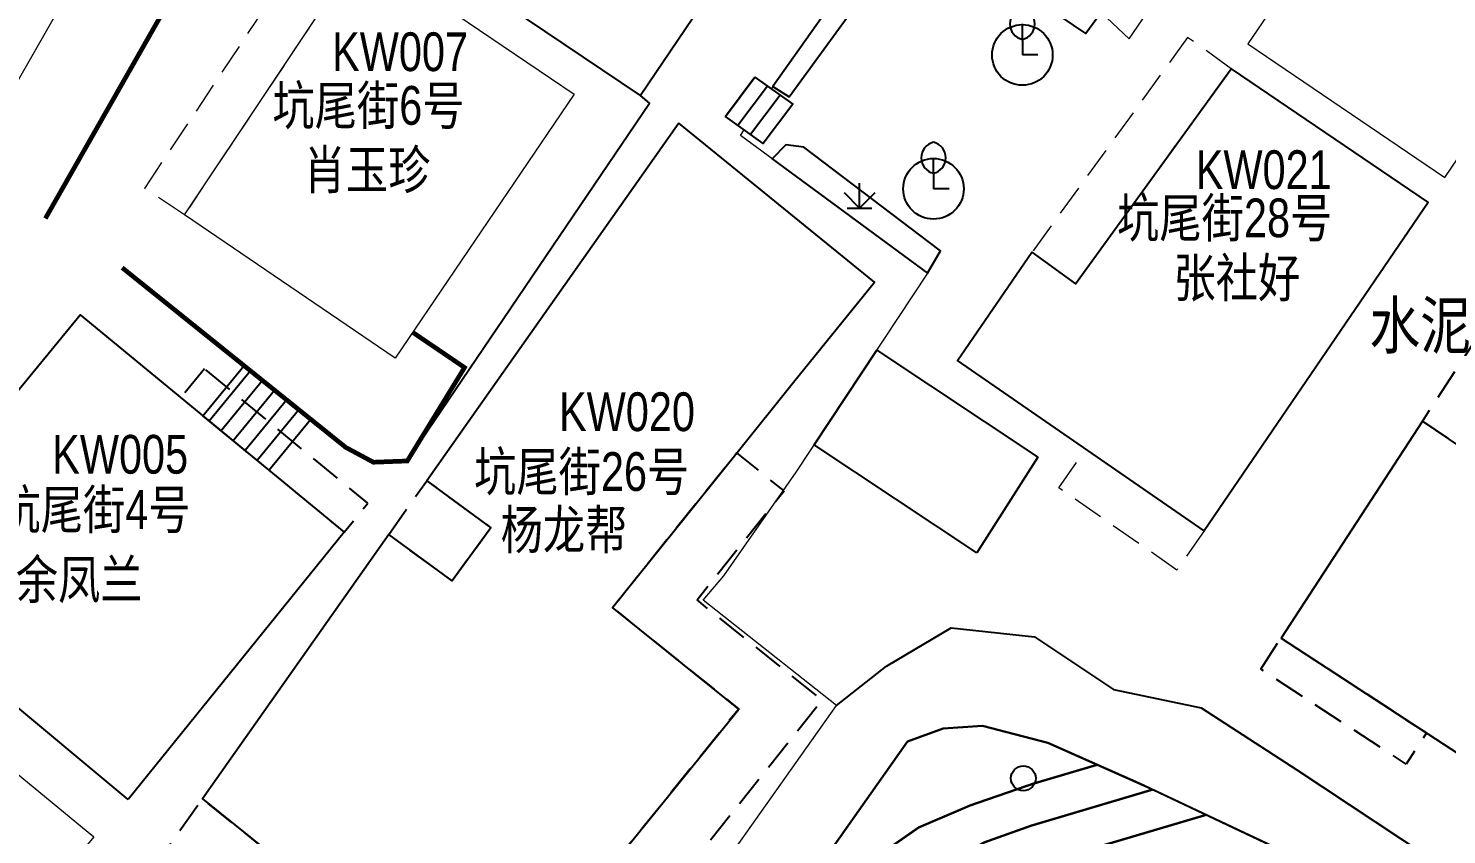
# Model space of a CAD drawing. Extents: x 396500 to 398250, y 1005980 to 1008200.
# Drawn here: x 398080.55 to 398126.31, y 1008008.37 to 1008034.36 of the extents above; entities that cross this region are included whole.
import ezdxf
from ezdxf.enums import TextEntityAlignment as Align

# ---------------------------------------------------------------- set-up
doc = ezdxf.new("R2010")
doc.units = 0
doc.header["$LTSCALE"] = 0.5
doc.linetypes.add('X5', pattern=[3, 2, -1])
doc.layers.get('0').update_dxf_attribs({"linetype": 'CONTINUOUS'})
doc.layers.add('ASSIST', color=7, linetype='CONTINUOUS', plot=False)
for name, color, linetype in [('DGX', 2, 'CONTINUOUS'), ('DLSS', 4, 'CONTINUOUS'), ('DMTZ', 3, 'CONTINUOUS'), ('JMD', 6, 'CONTINUOUS'), ('ZBTZ', 3, 'CONTINUOUS'), ('权属人', 160, 'CONTINUOUS'), ('编号', 90, 'CONTINUOUS'), ('门牌号', 1, 'CONTINUOUS')]:
    doc.layers.add(name, color=color, linetype=linetype)
doc.styles.add('细等线体', font='长等线体_0.TTF', dxfattribs={"width": 0.8})
doc.linetypes.add('10421', pattern='A,2,[150,AAA.SHX,S=1,R=0,X=0,Y=1],1e-11', length=2)
doc.linetypes.add('10422', pattern='A,2,[150,AAA.SHX,S=1,R=0,X=0,Y=1],2,[177,AAA.SHX,S=1,R=0,X=0,Y=0.8],1e-09', length=4)
doc.linetypes.add('1161', pattern='A,0,[149,AAA.SHX,S=0.15,R=0,X=0,Y=0],-1.6', length=1.6)
doc.linetypes.add('443', pattern='A,5,[169,AAA.SHX,S=0.83,R=0,X=0,Y=0],5', length=10)

# ---------------------------------------------------------------- blocks, each defined once
blk = doc.blocks.new('gc143')
for p, q in [((0, 1), (0, 2)), ((0, 1), (0, 0)), ((1, 0), (0, 0))]:
    blk.add_line(p, q)
for centre, start, end in [((0.225, 2), 102.68038, 257.31962), ((-0.225, 2), 282.68038, 77.31962)]:
    blk.add_arc(centre, 1.025, start, end)
blk = doc.blocks.new('gc326')
blk.add_circle((0, 0), 0.8)
blk = doc.blocks.new('gc124')
for p, q in [((-1, 1), (0, 0)), ((0, 0), (0, 1.6)), ((0, 0), (1, 1)), ((-0.8, 0), (0.8, 0))]:
    blk.add_line(p, q)

msp = doc.modelspace()

# ---------------------------------------------------------------- linework, layer by layer
at = {"layer": 'ASSIST', "linetype": '1161', "flags": 128}
msp.add_lwpolyline([(398250, 1008029.204), (398250, 1008029.204), (398247.439, 1008030.64), (398246.136, 1008031.353), (398245.174, 1008031.842), (398243.374, 1008032.507), (398241.734, 1008032.765), (398240.545, 1008032.871), (398238.665, 1008033.079), (398237.058, 1008033.492), (398232.685, 1008035.739), (398230.967, 1008037.1), (398229.25, 1008039.153), (398228.462, 1008041.432), (398227.865, 1008044.135), (398227.34, 1008045.656), (398222.859, 1008049.906), (398219.879, 1008051.666), (398217.808, 1008053.028), (398215.791, 1008054.496), (398213.346, 1008056.482), (398210.823, 1008058.071), (398206.62, 1008058.955), (398203.368, 1008060.059), (398198.873, 1008061.49), (398196.678, 1008061.13), (398195.617, 1008060.59), (398194.682, 1008059.995), (398193.893, 1008059.259), (398193.543, 1008058.891), (398193.278, 1008058.358), (398193.162, 1008056.925), (398193.534, 1008054.236), (398194.937, 1008050.574), (398195.654, 1008047.758), (398195.553, 1008046.991), (398195.152, 1008046.2), (398193.901, 1008045.77), (398192.505, 1008044.14), (398191.229, 1008043.037), (398194.485, 1008040.838), (398203.25, 1008029.709), (398203.05, 1008026.98), (398198.84, 1008019.837), (398184.878, 1008014.428), (398179.909, 1008015.305), (398175.878, 1008017.179), (398174.009, 1008018.592), (398173.959, 1008033.883), (398173.937, 1008038.445), (398164.448, 1008036.402), (398162.815, 1008035.79), (398161.396, 1008034.12), (398158.745, 1008031.52), (398153.078, 1008025.174), (398148.398, 1008020.817), (398140.796, 1008013.669), (398134.18, 1008009.874), (398130.27, 1008006.914), (398128.683, 1008005.608), (398125.65, 1008005.655), (398121.828, 1008007.46), (398116.376, 1008010.023), (398113.44, 1008011.324), (398111.332, 1008011.876), (398110.067, 1008011.791), (398108.917, 1008011.365), (398106.156, 1008007.471), (398104.47, 1008004.014), (398102.859, 1008001.62), (398102.651, 1008001.311), (398111.848, 1008000.848), (398118.342, 1008000)], dxfattribs=at)
at = {"layer": 'ASSIST', "linetype": 'Continuous', "flags": 128}
for points in [[(398103.991, 1008032.794), (398105.212, 1008031.922), (398104.255, 1008030.651), (398103.039, 1008031.517)], [(398087.506, 1008023.495), (398089.648, 1008021.738), (398088.312, 1008020.113), (398086.172, 1008021.872)]]:
    msp.add_lwpolyline(points, close=True, dxfattribs=at)
at = {"layer": 'DGX', "linetype": 'Continuous', "const_width": 0.075, "flags": 128}
for points, elevation in [([(398105.21, 1008005.531), (398107.609, 1008007.436), (398109.278, 1008008.599), (398110.947, 1008009.312), (398112.967, 1008010.008), (398115.037, 1008010.62)], 31), ([(398103.984, 1008003.292), (398105.397, 1008004.443), (398107.119, 1008005.675), (398108.535, 1008006.586), (398111.405, 1008008.121), (398112.903, 1008008.655), (398116.83, 1008009.821)], 31.5), ([(398102.507, 1008000), (398103.108, 1008000.395), (398105.754, 1008002.513), (398107.554, 1008004.028), (398110.877, 1008006.289), (398112.789, 1008007.301), (398118.556, 1008009.006)], 32)]:
    msp.add_lwpolyline(points, dxfattribs=dict(at, elevation=elevation))
at = {"layer": 'DMTZ', "linetype": '10422', "lineweight": 0}
for points in [[(398073.66, 1008031.175), (398077.974, 1008028.77), (398085.871, 1008042.586), (398089.048, 1008048.888), (398090.646, 1008048.338), (398091.425, 1008049.157), (398102.01, 1008068.168)], [(398104.526, 1008032.418), (398109.032, 1008038.784), (398115.165, 1008034.877), (398116.071, 1008034.021), (398123.726, 1008045.217)], [(398096.833, 1008000), (398101.914, 1008005.881), (398106.627, 1008012.528), (398102.325, 1008015.925), (398102.983, 1008016.713), (398105.318, 1008020.054), (398109.566, 1008026.465), (398103.524, 1008030.907), (398103.642, 1008031.087)]]:
    msp.add_lwpolyline(points, dxfattribs=at)
at = {"layer": 'DMTZ', "linetype": '10421'}
msp.add_lwpolyline([(398100.193, 1008000), (398102.651, 1008001.311), (398104.47, 1008004.014), (398106.156, 1008007.471), (398108.917, 1008011.365), (398110.067, 1008011.791), (398111.332, 1008011.876), (398113.44, 1008011.324), (398116.83, 1008009.821), (398125.65, 1008005.655), (398127.28, 1008005.617), (398128.683, 1008005.608), (398130.222, 1008006.901), (398134.18, 1008009.874), (398140.796, 1008013.669), (398148.135, 1008020.572), (398153.078, 1008025.174), (398156.049, 1008028.482), (398158.936, 1008031.736), (398161.396, 1008034.12), (398162.815, 1008035.79)], dxfattribs=at)
at = {"layer": 'DMTZ', "linetype": '10422'}
for points in [[(398092.774, 1008020.415), (398100.59, 1008031.947), (398100.297, 1008032.194)], [(398089.648, 1008021.738), (398090.787, 1008020.853), (398091.68, 1008020.374), (398092.658, 1008020.411)]]:
    msp.add_lwpolyline(points, dxfattribs=at)
at = {"layer": 'DMTZ', "linetype": '10421', "flags": 128}
msp.add_lwpolyline([(398106.627, 1008012.528), (398108.238, 1008013.794), (398110.329, 1008015.038), (398113.018, 1008014.74), (398115.557, 1008013.047), (398118.395, 1008012.45), (398121.481, 1008010.458), (398126.51, 1008007.123)], dxfattribs=at)
at = {"layer": 'JMD', "linetype": 'Continuous'}
for p, q in [((398103.991, 1008032.794), (398103.039, 1008031.517)), ((398104.398, 1008032.503), (398103.444, 1008031.228)), ((398104.805, 1008032.213), (398103.85, 1008030.939)), ((398105.212, 1008031.922), (398104.255, 1008030.651)), ((398087.715, 1008023.324), (398086.381, 1008021.7)), ((398088.102, 1008023.006), (398086.767, 1008021.383)), ((398088.488, 1008022.689), (398087.154, 1008021.065)), ((398088.875, 1008022.372), (398087.54, 1008020.748)), ((398089.261, 1008022.055), (398087.926, 1008020.43)), ((398089.648, 1008021.738), (398088.312, 1008020.113))]:
    msp.add_line(p, q, dxfattribs=at)
at = {"layer": 'JMD', "linetype": 'Continuous', "lineweight": 0}
for points in [[(398132.284, 1008038.458), (398125.925, 1008042.763), (398124.164, 1008040.112), (398124.522, 1008039.836), (398122.452, 1008036.816), (398122.094, 1008037.092), (398119.897, 1008033.859), (398126.256, 1008029.554)], [(398098.154, 1008032.238), (398092.378, 1008023.731), (398085.581, 1008028.354), (398091.285, 1008036.898)], [(398076.659, 1008011.94), (398077.266, 1008012.724), (398082.659, 1008008.299), (398072.661, 1007996.215), (398067.718, 1008000.321), (398072.305, 1008004.793), (398071.585, 1008005.391), (398069.375, 1008007.227), (398071.772, 1008010.443), (398071.596, 1008010.574), (398074.304, 1008013.839)]]:
    msp.add_lwpolyline(points, close=True, dxfattribs=at)
at = {"layer": 'JMD', "linetype": 'Continuous', "flags": 128}
for points in [[(398099.47, 1008041.581), (398104.393, 1008038.256), (398100.297, 1008032.194), (398095.375, 1008035.521)], [(398101.536, 1008031.302), (398093.4, 1008019.777), (398095.471, 1008018.262), (398094.217, 1008016.548), (398092.175, 1008018.042), (398086.16, 1008009.521), (398095.227, 1008002.241), (398103.469, 1008012.417), (398099.399, 1008015.685), (398103.417, 1008020.69), (398105.234, 1008022.953), (398107.852, 1008026.185)], [(398083.769, 1008009.5), (398075.212, 1008016.613), (398082.215, 1008025.124), (398090.735, 1008018.122)], [(398129.768, 1008025.369), (398126.829, 1008020.83), (398125.531, 1008021.7), (398120.969, 1008014.706), (398129.948, 1008008.85), (398134.384, 1008015.651), (398135.623, 1008014.831), (398138.681, 1008019.395)], [(398111.155, 1008017.453), (398105.901, 1008020.934), (398107.922, 1008023.984), (398113.116, 1008020.542)]]:
    msp.add_lwpolyline(points, close=True, dxfattribs=at)
at = {"layer": 'JMD', "color": 6, "linetype": '443', "const_width": 0.15, "flags": 128}
for points in [[(398091.285, 1008036.898), (398087.484, 1008039.442), (398081.096, 1008028.234)], [(398083.573, 1008026.646), (398090.787, 1008020.853), (398091.68, 1008020.374), (398092.774, 1008020.415), (398094.621, 1008023.427), (398092.944, 1008024.565)]]:
    msp.add_lwpolyline(points, dxfattribs=at)
at = {"layer": 'JMD', "linetype": 'X5', "lineweight": 0}
for points in [[(398085.581, 1008028.354), (398084.302, 1008029.203), (398090.005, 1008037.747), (398091.285, 1008036.898)], [(398119.361, 1008033.06), (398117.952, 1008034.073), (398112.931, 1008027.142), (398114.341, 1008026.129)], [(398118.486, 1008018.167), (398117.608, 1008016.899), (398113.802, 1008019.545), (398114.667, 1008020.8)]]:
    msp.add_lwpolyline(points, close=True, dxfattribs=at)
at = {"layer": 'JMD', "linetype": 'Continuous', "flags": 128}
for points in [[(398103.991, 1008032.794), (398105.212, 1008031.922)], [(398104.255, 1008030.651), (398103.039, 1008031.517)], [(398087.506, 1008023.495), (398089.648, 1008021.738)], [(398088.312, 1008020.113), (398086.172, 1008021.872)]]:
    msp.add_lwpolyline(points, dxfattribs=at)
at = {"layer": 'JMD', "linetype": 'Continuous'}
msp.add_lwpolyline([(398119.361, 1008033.06), (398125.712, 1008028.751), (398118.486, 1008018.167), (398110.525, 1008023.655), (398112.931, 1008027.142), (398114.341, 1008026.129)], close=True, dxfattribs=at)
at = {"layer": 'JMD', "linetype": 'X5', "flags": 128}
for points, elevation in [([(398125.532, 1008021.702), (398126.829, 1008020.83), (398129.768, 1008025.369), (398128.475, 1008026.213)], 25.139), ([(398086.23, 1008023.385), (398085.464, 1008022.453), (398090.735, 1008018.122), (398091.501, 1008019.054)], 25.911)]:
    msp.add_lwpolyline(points, close=True, dxfattribs=dict(at, elevation=elevation))
msp.add_lwpolyline([(398095.995, 1008000), (398106.158, 1008012.707), (398102.123, 1008015.935), (398104.933, 1008019.449), (398103.405, 1008020.676), (398099.399, 1008015.685), (398103.469, 1008012.417), (398095.227, 1008002.241), (398086.16, 1008009.521), (398084.957, 1008007.817), (398094.812, 1008000)], dxfattribs=at)
for points in [[(398092.175, 1008018.042), (398093.4, 1008019.777), (398095.471, 1008018.262), (398094.217, 1008016.548)], [(398120.313, 1008013.701), (398120.969, 1008014.706), (398125.661, 1008011.646), (398125.005, 1008010.641)]]:
    msp.add_lwpolyline(points, close=True, dxfattribs=at)
at = {"layer": 'ZBTZ', "linetype": '1161', "flags": 128}
for points in [[(398115.143, 1008034.847), (398114.672, 1008034.2), (398109.368, 1008037.782), (398109.7, 1008038.305)], [(398108.864, 1008037.327), (398108.294, 1008037.742), (398104.573, 1008032.485), (398105.098, 1008032.152)], [(398109.562, 1008026.467), (398109.977, 1008027.194), (398105.572, 1008030.529), (398104.988, 1008030.607), (398104.552, 1008030.151)], [(398109.562, 1008026.467), (398109.977, 1008027.194), (398105.572, 1008030.529), (398104.988, 1008030.607), (398104.552, 1008030.151)]]:
    msp.add_lwpolyline(points, close=True, dxfattribs=at)
at = {"layer": 'ZBTZ', "linetype": '1161'}
for centre in [(398112.621, 1008033.505), (398109.754, 1008029.19)]:
    msp.add_circle(centre, 0.977, dxfattribs=at)

# ---------------------------------------------------------------- block references
at = {"layer": 'ZBTZ', "linetype": 'Continuous', "xscale": 0.5, "yscale": 0.5}
for name, p in [('gc143', (398112.621, 1008033.505)), ('gc143', (398109.754, 1008029.19)), ('gc124', (398107.369, 1008028.569)), ('gc326', (398112.651, 1008010.183))]:
    msp.add_blockref(name, p, dxfattribs=at)

# ---------------------------------------------------------------- texts
at = {"layer": 'DLSS', "linetype": 'Continuous', "style": '细等线体', "width": 0.8}
msp.add_text('水泥', height=1.5, dxfattribs=at).set_placement((398125.46, 1008024.815), align=Align.MIDDLE)
at = {"layer": '权属人', "linetype": 'Continuous', "char_height": 1.25, "attachment_point": 1, "style": '细等线体'}
for s, insert, own_width in [('肖玉珍', (398089.43, 1008030.433), 4.13948), ('张社好', (398117.497, 1008026.949), 4.60386), ('杨龙帮', (398095.785, 1008018.824), 4.2961), ('余凤兰', (398080.142, 1008017.219), 3.94492)]:
    msp.add_mtext_dynamic_manual_height_columns(s, width=1.0889, gutter_width=1, heights=[0], dxfattribs=dict(at, insert=insert)).dxf.set("width", own_width)
at = {"layer": '编号', "linetype": 'Continuous', "char_height": 1.25, "attachment_point": 1, "style": '细等线体'}
for s, insert in [('KW007', (398090.348, 1008034.234)), ('KW021', (398118.218, 1008030.431)), ('KW020', (398097.671, 1008022.627)), ('KW005', (398081.316, 1008021.256))]:
    msp.add_mtext_dynamic_manual_height_columns(s, width=0.93234, gutter_width=1, heights=[0], dxfattribs=dict(at, insert=insert))
at = {"layer": '门牌号', "linetype": 'Continuous', "char_height": 1.25, "attachment_point": 1, "style": '细等线体'}
for s, insert, own_width in [('坑尾街6号', (398088.422, 1008032.504), 7.11271), ('坑尾街28号', (398115.68, 1008028.877), 7.77529), ('坑尾街26号', (398094.93, 1008020.698), 7.13495), ('坑尾街4号', (398079.582, 1008019.474), 6.38044)]:
    msp.add_mtext_dynamic_manual_height_columns(s, width=3.98032, gutter_width=1, heights=[0], dxfattribs=dict(at, insert=insert)).dxf.set("width", own_width)

doc.saveas('drawing.dxf')
